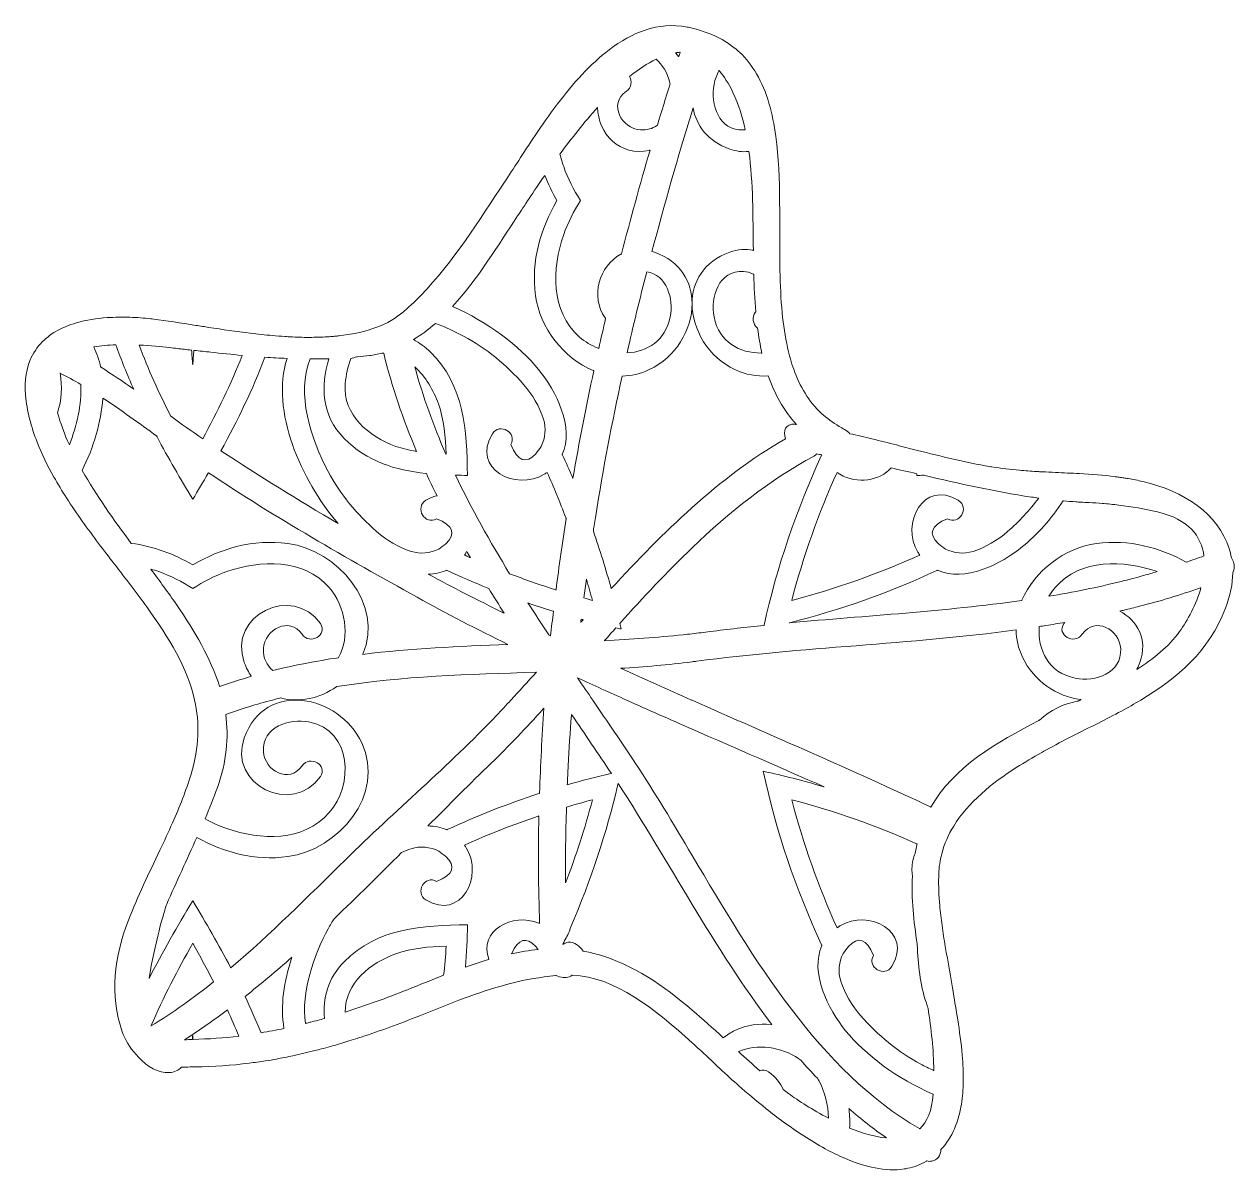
# Model space of a CAD drawing. Header units: inches. Extents: x -812 to 7891, y -3575 to 2748.
# Drawn here: x 2295.6 to 2784, y -998.3 to -535.4 of the extents above; entities that cross this region are included whole.
import ezdxf

# ---------------------------------------------------------------- set-up
doc = ezdxf.new("R2010")
doc.units = ezdxf.units.IN
doc.header["$MEASUREMENT"] = 0
doc.layers.add('Layer 1', color=7, linetype='Continuous')

# ---------------------------------------------------------------- blocks, each defined once
blk = doc.blocks.new('block 40')
at = {"layer": 'Layer 1', "lineweight": 0}
for points, knots in [([(2782.62, -750.64), (2782.39, -749.34), (2782.05, -748.09), (2781.67, -746.86), (2777.31, -732.93), (2763.36, -723.68), (2746.86, -719.84), (2744.92, -719.39), (2742.96, -719), (2741, -718.67), (2740.41, -718.57), (2739.81, -718.47), (2739.22, -718.38), (2738.61, -718.29), (2737.99, -718.19), (2737.37, -718.11), (2736.84, -718.04), (2736.31, -717.97), (2735.78, -717.9), (2730.98, -717.29), (2726.13, -716.94), (2721.26, -716.68), (2718.06, -716.5), (2714.84, -716.35), (2711.63, -716.2), (2709.81, -716.12), (2708, -716.03), (2706.19, -715.93), (2705.54, -715.9), (2704.89, -715.87), (2704.24, -715.82), (2704.14, -715.82), (2704.04, -715.81), (2703.94, -715.8), (2701.67, -715.67), (2699.4, -715.52), (2697.15, -715.32), (2693.41, -714.99), (2689.69, -714.56), (2686.01, -713.95), (2685.73, -713.91), (2685.45, -713.88), (2685.18, -713.83), (2675.3, -712.13), (2665.62, -709.76), (2655.98, -707.29), (2653.15, -706.57), (2650.33, -705.85), (2647.51, -705.12), (2644.21, -704.28), (2640.91, -703.45), (2637.59, -702.64), (2634.62, -701.92), (2631.64, -701.21), (2628.65, -700.56), (2628.11, -699.9), (2627.44, -699.29), (2626.54, -698.85), (2625.78, -698.47), (2625.13, -698.01), (2624.42, -697.6), (2621.78, -696.06), (2619.35, -694.36), (2617.26, -692.39), (2612.11, -687.56), (2608.52, -681.51), (2606.03, -674.6), (2605.03, -671.82), (2604.24, -668.87), (2603.57, -665.83), (2602.57, -661.35), (2601.85, -656.65), (2601.38, -651.76), (2600.86, -646.27), (2600.62, -640.55), (2600.5, -634.75), (2600.14, -616.51), (2601.06, -597.33), (2598.84, -580.72), (2597.58, -571.22), (2595.24, -562.6), (2591.08, -555.46), (2589.18, -552.21), (2586.92, -549.25), (2584.18, -546.69), (2582.84, -545.44), (2581.38, -544.3), (2579.8, -543.25), (2579.78, -543.23), (2579.76, -543.21), (2579.73, -543.2), (2578.89, -542.65), (2578.03, -542.12), (2577.13, -541.61), (2573.65, -539.64), (2569.65, -538.1), (2565.05, -537.03), (2564.36, -536.87), (2563.75, -536.66), (2563.03, -536.52), (2557.16, -535.4), (2551.53, -535.97), (2546.15, -537.75), (2541.08, -539.43), (2536.23, -542.17), (2531.63, -545.67), (2523.97, -551.5), (2516.99, -559.35), (2510.73, -567.57), (2507.52, -571.79), (2504.51, -576.09), (2501.7, -580.28), (2497.01, -587.26), (2492.88, -593.89), (2489.38, -599.1), (2479.13, -614.34), (2468.74, -631.41), (2455.55, -644.82), (2453.07, -647.35), (2450.52, -649.79), (2447.82, -652.02), (2447.72, -652.1), (2447.59, -652.16), (2447.49, -652.24), (2441.06, -657.39), (2432.37, -660.02), (2422.62, -661.08), (2422.02, -661.15), (2421.42, -661.21), (2420.82, -661.26), (2420.28, -661.31), (2419.74, -661.36), (2419.2, -661.39), (2418.46, -661.45), (2417.71, -661.49), (2416.96, -661.53), (2415.93, -661.59), (2414.89, -661.63), (2413.84, -661.66), (2413.69, -661.66), (2413.55, -661.66), (2413.4, -661.67), (2410.86, -661.73), (2408.29, -661.73), (2405.68, -661.63), (2404.48, -661.59), (2403.28, -661.53), (2402.08, -661.45), (2401.64, -661.42), (2401.2, -661.4), (2400.76, -661.37), (2399.11, -661.26), (2397.46, -661.13), (2395.8, -660.98), (2392.8, -660.72), (2389.8, -660.4), (2386.82, -660.04), (2381.11, -659.34), (2375.5, -658.52), (2370.14, -657.69), (2369.25, -657.56), (2368.36, -657.42), (2367.49, -657.27), (2366.62, -657.13), (2365.75, -657), (2364.89, -656.86), (2358.65, -655.87), (2352.88, -654.94), (2347.91, -654.34), (2347.49, -654.29), (2347.07, -654.25), (2346.66, -654.2), (2343.91, -653.89), (2341.09, -653.69), (2338.25, -653.6), (2335.19, -653.5), (2332.12, -653.54), (2329.1, -653.76), (2324.8, -654.06), (2320.64, -654.73), (2316.76, -655.85), (2313.64, -656.74), (2310.71, -657.9), (2308.1, -659.43), (2306.48, -660.39), (2305.02, -661.54), (2303.67, -662.79), (2301.52, -664.76), (2299.75, -667.11), (2298.46, -669.88), (2296.55, -673.96), (2295.61, -678.9), (2296.11, -684.99), (2296.37, -688.18), (2296.99, -691.38), (2297.79, -694.57), (2298.59, -697.72), (2299.61, -700.87), (2300.85, -704.01), (2302.7, -708.72), (2304.99, -713.41), (2307.6, -718.04), (2309.19, -720.87), (2310.89, -723.67), (2312.68, -726.45), (2316.72, -732.75), (2321.16, -738.9), (2325.63, -744.83), (2327.73, -747.62), (2329.83, -750.35), (2331.9, -753.03), (2336.63, -759.15), (2341.18, -764.98), (2345.06, -770.4), (2354.08, -783), (2361.44, -794.92), (2364.35, -808.01), (2366.39, -817.17), (2366.28, -826.9), (2362.96, -837.86), (2360.91, -844.6), (2358.28, -851.11), (2355.44, -857.54), (2353.8, -861.24), (2352.11, -864.92), (2350.37, -868.58), (2345.95, -877.92), (2341.39, -887.2), (2337.67, -896.8), (2331.95, -911.57), (2329.89, -926.82), (2335.16, -941.89), (2335.31, -942.3), (2335.48, -942.73), (2335.67, -943.17), (2336.9, -946.03), (2339.05, -949.3), (2341.7, -952.08), (2345.28, -955.83), (2349.76, -958.66), (2354.15, -958.29), (2355.09, -958.21), (2356.02, -957.98), (2356.94, -957.58), (2357.8, -957.22), (2358.48, -956.73), (2359.03, -956.11), (2359.04, -956.1), (2359.05, -956.09), (2359.06, -956.08), (2360.24, -956.1), (2361.38, -956.02), (2362.55, -956.01), (2363.25, -956.01), (2363.93, -955.98), (2364.63, -955.97), (2372, -955.85), (2379.22, -955.37), (2386.3, -954.48), (2388.54, -954.19), (2390.77, -953.9), (2392.99, -953.55), (2394.47, -953.32), (2395.94, -953.07), (2397.4, -952.8), (2399.6, -952.38), (2401.78, -951.93), (2403.96, -951.46), (2406.93, -950.83), (2409.88, -950.14), (2412.82, -949.4), (2413.7, -949.18), (2414.58, -948.96), (2415.46, -948.74), (2416.7, -948.43), (2417.95, -948.11), (2419.19, -947.76), (2421.37, -947.15), (2423.55, -946.48), (2425.73, -945.79), (2426.94, -945.42), (2428.14, -945.04), (2429.34, -944.65), (2430.08, -944.42), (2430.82, -944.18), (2431.56, -943.93), (2439.27, -941.42), (2447.01, -938.59), (2454.85, -935.45), (2456.6, -934.75), (2458.36, -934.04), (2460.12, -933.33), (2463.7, -931.89), (2467.31, -930.48), (2470.95, -929.1), (2482.16, -924.84), (2493.63, -921.18), (2505.43, -919.68), (2506.93, -919.49), (2508.44, -919.28), (2509.95, -919.16), (2509.95, -919.16), (2509.96, -919.16), (2509.96, -919.16), (2510.04, -919.15), (2510.11, -919.15), (2510.19, -919.14), (2510.41, -919.22), (2510.63, -919.28), (2510.82, -919.38), (2511.83, -919.78), (2512.81, -919.98), (2513.77, -919.96), (2513.9, -919.96), (2514.03, -919.95), (2514.16, -919.94), (2514.21, -919.93), (2514.25, -919.93), (2514.3, -919.92), (2515.14, -919.83), (2515.94, -919.52), (2516.69, -918.94), (2516.71, -918.94), (2516.72, -918.92), (2516.74, -918.91), (2533.67, -919.55), (2550.53, -932.94), (2565.05, -946.2), (2566.93, -947.92), (2568.76, -949.62), (2570.55, -951.3), (2572.48, -953.1), (2574.35, -954.86), (2576.17, -956.56), (2578.89, -959.12), (2581.51, -961.53), (2583.96, -963.66), (2586.94, -966.25), (2590.7, -969.46), (2594.98, -972.86), (2597.18, -974.61), (2599.52, -976.41), (2601.97, -978.2), (2607.19, -982.02), (2612.88, -985.8), (2618.75, -989), (2621.36, -990.41), (2623.99, -991.71), (2626.64, -992.84), (2634.83, -996.35), (2643.08, -998.28), (2650.57, -997.15), (2651.08, -997.07), (2651.58, -996.98), (2652.08, -996.87), (2654.7, -996.33), (2657.21, -995.38), (2659.58, -993.98), (2659.61, -993.96), (2659.65, -993.94), (2659.68, -993.92), (2660.43, -994.09), (2661.13, -994.11), (2661.75, -993.99), (2663.99, -993.6), (2665.37, -991.59), (2665.42, -989.31), (2670.09, -984.38), (2672.55, -977.98), (2673.67, -970.97), (2674.14, -968.05), (2674.37, -965.02), (2674.43, -961.94), (2674.49, -958.4), (2674.33, -954.81), (2674.02, -951.24), (2673.6, -946.34), (2672.92, -941.5), (2672.2, -936.95), (2671.6, -933.18), (2670.98, -929.61), (2670.48, -926.38), (2669.49, -920.08), (2668.27, -913.75), (2667.18, -907.39), (2666.7, -904.58), (2666.26, -901.76), (2665.87, -898.94), (2665.49, -896.24), (2665.15, -893.53), (2664.92, -890.82), (2664.58, -886.98), (2664.44, -883.13), (2664.53, -879.28), (2664.54, -878.94), (2664.52, -878.59), (2664.53, -878.25), (2664.63, -875.39), (2665.07, -872.68), (2665.74, -870.07), (2666.77, -866.04), (2668.44, -862.3), (2670.58, -858.82), (2676.5, -849.17), (2686.01, -841.53), (2695.82, -835.26), (2699.21, -833.1), (2702.61, -831.1), (2705.92, -829.24), (2706.6, -828.86), (2707.28, -828.47), (2707.95, -828.1), (2714.76, -824.32), (2721.91, -820.85), (2729, -817.26), (2732.09, -815.7), (2735.17, -814.1), (2738.21, -812.47), (2740.87, -811.03), (2743.49, -809.55), (2746.05, -808.01), (2760.77, -799.19), (2773.6, -788.28), (2780.22, -771), (2782.19, -765.86), (2783.1, -761.09), (2783.17, -756.65), (2783.44, -756.18), (2783.61, -755.66), (2783.7, -755.13), (2783.97, -753.63), (2783.55, -752), (2782.62, -750.64)], [0, 0, 0, 0, 1, 1, 1, 2, 2, 2, 3, 3, 3, 4, 4, 4, 5, 5, 5, 6, 6, 6, 7, 7, 7, 8, 8, 8, 9, 9, 9, 10, 10, 10, 11, 11, 11, 12, 12, 12, 13, 13, 13, 14, 14, 14, 15, 15, 15, 16, 16, 16, 17, 17, 17, 18, 18, 18, 19, 19, 19, 20, 20, 20, 21, 21, 21, 22, 22, 22, 23, 23, 23, 24, 24, 24, 25, 25, 25, 26, 26, 26, 27, 27, 27, 28, 28, 28, 29, 29, 29, 30, 30, 30, 31, 31, 31, 32, 32, 32, 33, 33, 33, 34, 34, 34, 35, 35, 35, 36, 36, 36, 37, 37, 37, 38, 38, 38, 39, 39, 39, 40, 40, 40, 41, 41, 41, 42, 42, 42, 43, 43, 43, 44, 44, 44, 45, 45, 45, 46, 46, 46, 47, 47, 47, 48, 48, 48, 49, 49, 49, 50, 50, 50, 51, 51, 51, 52, 52, 52, 53, 53, 53, 54, 54, 54, 55, 55, 55, 56, 56, 56, 57, 57, 57, 58, 58, 58, 59, 59, 59, 60, 60, 60, 61, 61, 61, 62, 62, 62, 63, 63, 63, 64, 64, 64, 65, 65, 65, 66, 66, 66, 67, 67, 67, 68, 68, 68, 69, 69, 69, 70, 70, 70, 71, 71, 71, 72, 72, 72, 73, 73, 73, 74, 74, 74, 75, 75, 75, 76, 76, 76, 77, 77, 77, 78, 78, 78, 79, 79, 79, 80, 80, 80, 81, 81, 81, 82, 82, 82, 83, 83, 83, 84, 84, 84, 85, 85, 85, 86, 86, 86, 87, 87, 87, 88, 88, 88, 89, 89, 89, 90, 90, 90, 91, 91, 91, 92, 92, 92, 93, 93, 93, 94, 94, 94, 95, 95, 95, 96, 96, 96, 97, 97, 97, 98, 98, 98, 99, 99, 99, 100, 100, 100, 101, 101, 101, 102, 102, 102, 103, 103, 103, 104, 104, 104, 105, 105, 105, 106, 106, 106, 107, 107, 107, 108, 108, 108, 109, 109, 109, 110, 110, 110, 111, 111, 111, 112, 112, 112, 113, 113, 113, 114, 114, 114, 115, 115, 115, 116, 116, 116, 117, 117, 117, 118, 118, 118, 119, 119, 119, 120, 120, 120, 121, 121, 121, 122, 122, 122, 123, 123, 123, 124, 124, 124, 125, 125, 125, 126, 126, 126, 127, 127, 127, 128, 128, 128, 129, 129, 129, 130, 130, 130, 131, 131, 131, 132, 132, 132, 133, 133, 133, 134, 134, 134, 135, 135, 135, 136, 136, 136, 137, 137, 137, 138, 138, 138, 139, 139, 139, 140, 140, 140, 141, 141, 141, 142, 142, 142, 143, 143, 143, 144, 144, 144, 144]), ([(2559.64, -548.48), (2559.58, -548.4), (2559.52, -548.31), (2559.46, -548.23), (2559.12, -547.78), (2558.76, -547.36), (2558.41, -546.93), (2558.92, -546.84), (2559.43, -546.77), (2559.94, -546.73), (2560.03, -546.71), (2560.11, -546.71), (2560.2, -546.7), (2560.01, -547.29), (2559.83, -547.89), (2559.64, -548.48)], [0, 0, 0, 0, 1, 1, 1, 2, 2, 2, 3, 3, 3, 4, 4, 4, 5, 5, 5, 5]), ([(2538.53, -562.46), (2540.73, -560.93), (2540.82, -558.37), (2539.82, -556.53), (2543.39, -553.63), (2546.97, -551.21), (2550.51, -549.5), (2553.11, -551.75), (2555.08, -554.88), (2556.05, -559), (2556.09, -559.16), (2556.13, -559.31), (2556.16, -559.47), (2554.43, -565.02), (2552.72, -570.57), (2551.05, -576.15), (2550.94, -576.22), (2550.84, -576.3), (2550.73, -576.36), (2549, -577.5), (2546.87, -578.13), (2544.29, -577.99), (2536.59, -577.56), (2531.09, -567.64), (2538.53, -562.46)], [0, 0, 0, 0, 1, 1, 1, 2, 2, 2, 3, 3, 3, 4, 4, 4, 5, 5, 5, 6, 6, 6, 7, 7, 7, 8, 8, 8, 8]), ([(2575.93, -554.06), (2577.92, -556.42), (2579.81, -559.32), (2581.54, -562.99), (2583.72, -567.61), (2585.29, -572.62), (2586.45, -577.91), (2586.38, -577.92), (2586.31, -577.93), (2586.24, -577.94), (2586.1, -577.96), (2585.96, -577.98), (2585.81, -577.99), (2575.81, -578.55), (2572.28, -567.58), (2573.89, -559.67), (2574.31, -557.58), (2575.01, -555.75), (2575.89, -554.14), (2575.9, -554.11), (2575.92, -554.09), (2575.93, -554.06)], [0, 0, 0, 0, 1, 1, 1, 2, 2, 2, 3, 3, 3, 4, 4, 4, 5, 5, 5, 6, 6, 6, 7, 7, 7, 7]), ([(2547.81, -586.27), (2547.9, -586.26), (2547.99, -586.23), (2548.08, -586.21), (2544.04, -600.07), (2540.2, -614.01), (2536.59, -628.01), (2536.49, -628.06), (2536.38, -628.12), (2536.28, -628.18), (2527.65, -632.86), (2523.83, -645.19), (2529.97, -653.81), (2530.03, -653.9), (2530.1, -654), (2530.17, -654.09), (2529.22, -658.11), (2528.29, -662.14), (2527.39, -666.17), (2527.31, -666.14), (2527.23, -666.11), (2527.15, -666.07), (2524.39, -664.98), (2521.83, -663.48), (2519.66, -661.59), (2507.74, -651.12), (2508.57, -633.96), (2513.24, -620.26), (2514.89, -615.41), (2517.27, -610.87), (2520.09, -606.55), (2517.27, -602.23), (2514.89, -597.69), (2513.24, -592.84), (2512.68, -591.2), (2512.18, -589.5), (2511.74, -587.78), (2516.37, -581.48), (2521.52, -574.93), (2526.93, -568.95), (2527.02, -579.17), (2535.92, -589.15), (2547.81, -586.27)], [0, 0, 0, 0, 1, 1, 1, 2, 2, 2, 3, 3, 3, 4, 4, 4, 5, 5, 5, 6, 6, 6, 7, 7, 7, 8, 8, 8, 9, 9, 9, 10, 10, 10, 11, 11, 11, 12, 12, 12, 13, 13, 13, 14, 14, 14, 14]), ([(2525.21, -739.91), (2525.53, -737.82), (2525.82, -735.72), (2526.15, -733.63), (2529.14, -714.76), (2532.76, -695.99), (2536.81, -677.31), (2540.43, -677.22), (2544.13, -676.44), (2547.77, -674.73), (2558.43, -669.72), (2565.05, -658.56), (2565.05, -648.09), (2565.05, -639.4), (2560.48, -631.19), (2549.88, -627.36), (2549.53, -627.23), (2549.2, -627.2), (2548.86, -627.09), (2553.86, -608.09), (2559.26, -589.18), (2565.05, -570.41), (2565.18, -570), (2565.31, -569.59), (2565.44, -569.18), (2566.72, -576.25), (2571.34, -582.54), (2580.22, -585.74), (2582.89, -586.7), (2585.4, -586.95), (2587.76, -586.74), (2587.83, -586.73), (2587.91, -586.73), (2587.98, -586.72), (2589.65, -599.27), (2589.6, -612.97), (2589.76, -626.63), (2589.68, -626.61), (2589.61, -626.6), (2589.53, -626.59), (2586.7, -626), (2583.57, -626.15), (2580.22, -627.36), (2569.62, -631.19), (2565.05, -639.4), (2565.05, -648.09), (2565.05, -658.56), (2571.67, -669.72), (2582.33, -674.73), (2586.74, -676.8), (2591.21, -677.52), (2595.56, -677.24), (2595.64, -677.24), (2595.71, -677.24), (2595.79, -677.23), (2598.32, -684.49), (2601.92, -691.13), (2607.11, -696.82), (2607.04, -696.81), (2606.97, -696.8), (2606.89, -696.79), (2606.84, -696.79), (2606.78, -696.78), (2606.72, -696.77), (2602.57, -696.34), (2601.64, -699.54), (2602.73, -702.6), (2589.26, -710.36), (2576.82, -719.87), (2565.05, -730.37), (2553.64, -740.55), (2542.86, -751.66), (2532.39, -763.06), (2532.37, -762.99), (2532.35, -762.92), (2532.33, -762.85), (2530.25, -755.12), (2527.86, -747.47), (2525.21, -739.91)], [0, 0, 0, 0, 1, 1, 1, 2, 2, 2, 3, 3, 3, 4, 4, 4, 5, 5, 5, 6, 6, 6, 7, 7, 7, 8, 8, 8, 9, 9, 9, 10, 10, 10, 11, 11, 11, 12, 12, 12, 13, 13, 13, 14, 14, 14, 15, 15, 15, 16, 16, 16, 17, 17, 17, 18, 18, 18, 19, 19, 19, 20, 20, 20, 21, 21, 21, 22, 22, 22, 23, 23, 23, 24, 24, 24, 25, 25, 25, 26, 26, 26, 26]), ([(2516.95, -718.56), (2516.89, -718.42), (2516.83, -718.27), (2516.76, -718.13), (2515.49, -715.16), (2514.18, -712.2), (2512.82, -709.25), (2512.78, -709.16), (2512.72, -709.1), (2512.68, -709.01), (2517.64, -698.15), (2510.2, -683.35), (2503.13, -674.66), (2495.3, -665.03), (2482.46, -655.41), (2468.4, -649.29), (2478.72, -638.03), (2487.07, -624.04), (2494.66, -612.72), (2497.18, -608.94), (2500.97, -603.07), (2505.62, -596.36), (2507, -599.85), (2508.64, -603.25), (2510.54, -606.55), (2503.91, -618.06), (2500, -630.7), (2501.9, -644.89), (2503.63, -657.77), (2513.15, -670.14), (2525.17, -675.08), (2525.25, -675.12), (2525.33, -675.15), (2525.41, -675.18), (2522.3, -689.59), (2519.47, -704.05), (2516.95, -718.56)], [0, 0, 0, 0, 1, 1, 1, 2, 2, 2, 3, 3, 3, 4, 4, 4, 5, 5, 5, 6, 6, 6, 7, 7, 7, 8, 8, 8, 9, 9, 9, 10, 10, 10, 11, 11, 11, 12, 12, 12, 12]), ([(2592.97, -668.03), (2584.24, -668.09), (2575.99, -663.75), (2573.89, -653.43), (2572.28, -645.52), (2575.81, -634.55), (2585.81, -635.11), (2587.2, -635.19), (2588.52, -635.58), (2589.71, -636.19), (2589.79, -636.23), (2589.87, -636.27), (2589.94, -636.31), (2590.07, -641.41), (2590.32, -646.45), (2590.75, -651.39), (2590.67, -651.48), (2590.6, -651.56), (2590.54, -651.65), (2589.05, -653.6), (2589.64, -656.29), (2591.19, -657.76), (2591.28, -657.85), (2591.37, -657.92), (2591.46, -658), (2591.9, -661.42), (2592.47, -664.77), (2593.19, -668.03), (2593.19, -668.03), (2592.97, -668.03), (2592.97, -668.03)], [0, 0, 0, 0, 1, 1, 1, 2, 2, 2, 3, 3, 3, 4, 4, 4, 5, 5, 5, 6, 6, 6, 7, 7, 7, 8, 8, 8, 9, 9, 9, 10, 10, 10, 10]), ([(2546.73, -635.24), (2554.85, -636.46), (2557.69, -646.2), (2556.21, -653.43), (2554.25, -663.08), (2546.91, -667.49), (2538.84, -667.99), (2541.31, -657.04), (2543.95, -646.12), (2546.73, -635.24)], [0, 0, 0, 0, 1, 1, 1, 2, 2, 2, 3, 3, 3, 3]), ([(2510.16, -763.56), (2510.08, -763.53), (2509.99, -763.51), (2509.91, -763.48), (2503.7, -761.54), (2497.55, -759.37), (2491.45, -757.05), (2483.51, -744.08), (2476.06, -730.85), (2469.61, -717.29), (2471.21, -717.33), (2472.82, -717.36), (2474.42, -717.38), (2474.19, -699.32), (2473.16, -681.04), (2459.51, -667.66), (2457.32, -665.51), (2455.01, -663.86), (2452.62, -662.61), (2455.74, -660.72), (2458.7, -658.52), (2461.51, -656.06), (2465.54, -657.58), (2469.38, -659.34), (2472.83, -661.19), (2482.09, -666.15), (2490.17, -672.84), (2497.06, -680.73), (2500.65, -684.83), (2503.4, -689.51), (2505.07, -694.69), (2506.29, -698.47), (2505.84, -702.25), (2504.16, -705.77), (2503.44, -706.74), (2502.71, -707.7), (2501.99, -708.67), (2498.01, -712.92), (2494.64, -711.68), (2491.88, -704.96), (2494.77, -700.22), (2487.35, -695.92), (2484.47, -700.63), (2475.85, -714.73), (2494.02, -723.96), (2505.43, -716.92), (2505.83, -716.67), (2506.2, -716.41), (2506.57, -716.15), (2509.28, -722.14), (2511.73, -728.23), (2514.07, -734.35), (2514.13, -734.51), (2514.19, -734.67), (2514.25, -734.83), (2512.74, -744.39), (2511.38, -753.97), (2510.16, -763.56)], [0, 0, 0, 0, 1, 1, 1, 2, 2, 2, 3, 3, 3, 4, 4, 4, 5, 5, 5, 6, 6, 6, 7, 7, 7, 8, 8, 8, 9, 9, 9, 10, 10, 10, 11, 11, 11, 12, 12, 12, 13, 13, 13, 14, 14, 14, 15, 15, 15, 16, 16, 16, 17, 17, 17, 18, 18, 18, 19, 19, 19, 19]), ([(2332.58, -664.69), (2334.71, -670.75), (2337.15, -676.71), (2339.78, -682.6), (2335.4, -679.49), (2330.96, -676.49), (2326.43, -673.66), (2325.83, -670.86), (2324.91, -668.15), (2323.69, -665.57), (2326.52, -665.07), (2329.53, -664.8), (2332.58, -664.69)], [0, 0, 0, 0, 1, 1, 1, 2, 2, 2, 3, 3, 3, 4, 4, 4, 4]), ([(2357.32, -666.19), (2359.25, -666.41), (2361.18, -666.62), (2363.11, -666.84), (2363.28, -668.8), (2363.41, -670.76), (2363.59, -672.72), (2363.76, -670.8), (2363.89, -668.87), (2364.06, -666.95), (2364.06, -666.95), (2364.11, -666.95), (2364.11, -666.95), (2366.37, -667.21), (2368.63, -667.46), (2370.89, -667.7), (2375.11, -668.16), (2379.33, -668.59), (2383.54, -668.98), (2379.02, -680.49), (2373.61, -691.67), (2367.64, -702.61), (2363.3, -699.67), (2358.99, -696.56), (2354.68, -693.41), (2349.92, -684.08), (2345.61, -674.56), (2342, -664.8), (2346.53, -665.03), (2350.78, -665.46), (2354.2, -665.83), (2355.34, -665.96), (2356.39, -666.09), (2357.32, -666.19)], [0, 0, 0, 0, 1, 1, 1, 2, 2, 2, 3, 3, 3, 4, 4, 4, 5, 5, 5, 6, 6, 6, 7, 7, 7, 8, 8, 8, 9, 9, 9, 10, 10, 10, 11, 11, 11, 11]), ([(2430.07, -669.55), (2431.67, -669.4), (2433.25, -669.29), (2434.85, -669.08), (2436.59, -668.85), (2438.25, -668.47), (2439.89, -668.04), (2440.05, -668.05), (2440.22, -668.06), (2440.38, -668.08), (2440.47, -668.09), (2440.55, -668.09), (2440.64, -668.1), (2443.9, -681.62), (2448.45, -694.81), (2453.93, -707.72), (2453.84, -707.7), (2453.74, -707.69), (2453.65, -707.67), (2450.9, -707.21), (2448.19, -706.6), (2445.58, -705.67), (2434.69, -701.79), (2424.08, -693.18), (2425.13, -680.34), (2425.41, -676.85), (2426.2, -673.51), (2427.32, -670.28), (2428.13, -670), (2428.96, -669.81), (2429.78, -669.58), (2429.88, -669.58), (2429.97, -669.57), (2430.07, -669.55)], [0, 0, 0, 0, 1, 1, 1, 2, 2, 2, 3, 3, 3, 4, 4, 4, 5, 5, 5, 6, 6, 6, 7, 7, 7, 8, 8, 8, 9, 9, 9, 10, 10, 10, 11, 11, 11, 11]), ([(2401.65, -670.21), (2401.65, -670.21), (2401.65, -670.22), (2401.65, -670.22), (2395, -691.41), (2407.09, -719.19), (2422.3, -736.83), (2406.25, -727.44), (2390.44, -717.64), (2374.99, -707.42), (2381.74, -695.2), (2387.81, -682.65), (2392.72, -669.72), (2395.69, -669.92), (2398.67, -670.08), (2401.65, -670.21)], [0, 0, 0, 0, 1, 1, 1, 2, 2, 2, 3, 3, 3, 4, 4, 4, 5, 5, 5, 5]), ([(2410.94, -670.41), (2412.36, -670.42), (2413.78, -670.41), (2415.2, -670.39), (2416.2, -670.37), (2417.21, -670.35), (2418.21, -670.32), (2418.31, -670.32), (2418.42, -670.32), (2418.53, -670.31), (2415.14, -681.5), (2415.47, -693.06), (2424.7, -702.47), (2433.89, -711.85), (2445.41, -715.27), (2457.58, -716.56), (2457.67, -716.57), (2457.76, -716.58), (2457.85, -716.59), (2459.23, -719.6), (2460.67, -722.58), (2462.14, -725.56), (2462.06, -725.58), (2461.98, -725.6), (2461.9, -725.62), (2460.55, -725.97), (2459.14, -726.53), (2457.67, -727.43), (2452.95, -730.31), (2457.26, -737.73), (2462, -734.84), (2468.72, -737.6), (2469.96, -740.97), (2465.71, -744.95), (2464.74, -745.67), (2463.78, -746.4), (2462.81, -747.12), (2459.29, -748.8), (2455.51, -749.25), (2451.73, -748.03), (2446.55, -746.36), (2441.87, -743.61), (2437.77, -740.02), (2429.88, -733.13), (2423.19, -725.05), (2418.23, -715.79), (2411.24, -702.73), (2405.25, -684.37), (2410.93, -670.42), (2410.93, -670.42), (2410.94, -670.41), (2410.94, -670.41)], [0, 0, 0, 0, 1, 1, 1, 2, 2, 2, 3, 3, 3, 4, 4, 4, 5, 5, 5, 6, 6, 6, 7, 7, 7, 8, 8, 8, 9, 9, 9, 10, 10, 10, 11, 11, 11, 12, 12, 12, 13, 13, 13, 14, 14, 14, 15, 15, 15, 16, 16, 16, 17, 17, 17, 17]), ([(2453.2, -673.66), (2457.54, -677.56), (2460.74, -683.01), (2462.71, -688.54), (2464.99, -694.94), (2465.64, -701.84), (2465.8, -708.76), (2465.8, -708.76), (2465.73, -708.76), (2465.73, -708.76), (2460.7, -697.31), (2456.44, -685.62), (2453.2, -673.66)], [0, 0, 0, 0, 1, 1, 1, 2, 2, 2, 3, 3, 3, 4, 4, 4, 4]), ([(2318.45, -680.7), (2318.45, -680.7), (2318.45, -680.79), (2318.45, -680.79), (2318.87, -688.77), (2316.85, -697.31), (2313.84, -705.11), (2311.93, -700.85), (2310.3, -696.52), (2309.03, -692.1), (2310.82, -687), (2310.99, -681.61), (2310.06, -676.2), (2310.06, -676.18), (2310.05, -676.16), (2310.05, -676.14), (2312.89, -677.56), (2315.69, -679.08), (2318.45, -680.7)], [0, 0, 0, 0, 1, 1, 1, 2, 2, 2, 3, 3, 3, 4, 4, 4, 5, 5, 5, 6, 6, 6, 6]), ([(2327.29, -686.3), (2327.3, -686.26), (2327.3, -686.23), (2327.3, -686.19), (2334.7, -691.04), (2341.9, -696.3), (2349.05, -701.56), (2349.1, -701.66), (2349.15, -701.75), (2349.21, -701.85), (2353.74, -710.37), (2358.58, -718.76), (2363.59, -727.01), (2365.71, -723.52), (2367.8, -720.01), (2369.85, -716.47), (2369.88, -716.42), (2369.91, -716.37), (2369.94, -716.32), (2397.06, -734.44), (2425.67, -750.77), (2454.15, -766.55), (2466.18, -773.23), (2478.42, -779.49), (2490.74, -785.59), (2471.13, -786.3), (2451.57, -787.2), (2432.21, -789.57), (2432.22, -789.55), (2432.22, -789.54), (2432.23, -789.52), (2440.75, -769.05), (2421.96, -747.55), (2401.93, -744.86), (2387.74, -742.96), (2375.09, -746.87), (2363.59, -753.5), (2355.89, -749.06), (2347.66, -745.9), (2338.82, -744.82), (2331.72, -735.34), (2324.73, -725.55), (2319.01, -715.35), (2323.59, -706.01), (2326.72, -695.93), (2327.29, -686.3)], [0, 0, 0, 0, 1, 1, 1, 2, 2, 2, 3, 3, 3, 4, 4, 4, 5, 5, 5, 6, 6, 6, 7, 7, 7, 8, 8, 8, 9, 9, 9, 10, 10, 10, 11, 11, 11, 12, 12, 12, 13, 13, 13, 14, 14, 14, 15, 15, 15, 15]), ([(2529.7, -784.04), (2531.23, -782.31), (2532.78, -780.58), (2534.32, -778.86), (2535, -779.01), (2535.68, -779.18), (2536.37, -779.33), (2536.21, -778.6), (2536.03, -777.87), (2535.86, -777.14), (2545.31, -766.62), (2554.94, -756.28), (2565.05, -746.6), (2580.05, -732.24), (2596.12, -719.35), (2614.27, -709.57), (2614.72, -709.33), (2614.96, -709), (2615.24, -708.74), (2615.62, -708.79), (2616, -708.85), (2616.37, -708.91), (2616.72, -708.96), (2617.06, -709.02), (2617.4, -709.07), (2617.36, -709.13), (2617.32, -709.18), (2617.29, -709.25), (2607.09, -731.29), (2599.31, -754.21), (2594.08, -777.82), (2594.08, -777.84), (2594.07, -777.85), (2594.07, -777.87), (2586.79, -778.61), (2579.52, -779.43), (2572.29, -780.4), (2569.88, -780.72), (2567.47, -780.98), (2565.05, -781.26), (2563.85, -781.4), (2562.65, -781.53), (2561.45, -781.65), (2550.9, -782.76), (2540.31, -783.5), (2529.68, -784.06), (2529.69, -784.05), (2529.69, -784.05), (2529.7, -784.04)], [0, 0, 0, 0, 1, 1, 1, 2, 2, 2, 3, 3, 3, 4, 4, 4, 5, 5, 5, 6, 6, 6, 7, 7, 7, 8, 8, 8, 9, 9, 9, 10, 10, 10, 11, 11, 11, 12, 12, 12, 13, 13, 13, 14, 14, 14, 15, 15, 15, 16, 16, 16, 16]), ([(2701.93, -726.12), (2702.91, -726.26), (2703.89, -726.4), (2704.87, -726.53), (2704.87, -726.53), (2704.87, -726.54), (2704.87, -726.54), (2701.15, -731.43), (2696.99, -735.96), (2692.34, -740.02), (2688.23, -743.61), (2683.55, -746.36), (2678.37, -748.03), (2674.59, -749.25), (2670.82, -748.8), (2667.29, -747.12), (2666.33, -746.4), (2665.36, -745.67), (2664.4, -744.95), (2660.14, -740.97), (2661.38, -737.6), (2668.11, -734.84), (2672.84, -737.73), (2677.15, -730.31), (2672.44, -727.43), (2658.34, -718.81), (2649.1, -736.98), (2656.15, -748.39), (2656.39, -748.79), (2656.65, -749.16), (2656.91, -749.53), (2640.2, -757.09), (2622.94, -763.18), (2605.27, -767.79), (2609.89, -750.12), (2615.98, -732.86), (2623.53, -716.15), (2623.9, -716.41), (2624.28, -716.67), (2624.68, -716.92), (2631.56, -721.17), (2640.87, -719.47), (2645.3, -714.38), (2645.3, -714.38), (2645.31, -714.37), (2645.31, -714.37), (2648.78, -715.13), (2652.24, -715.91), (2655.7, -716.7), (2655.7, -716.71), (2655.7, -716.71), (2655.7, -716.72), (2655.69, -716.94), (2655.69, -717.16), (2655.69, -717.38), (2656.57, -717.37), (2657.47, -717.35), (2658.35, -717.33), (2658.35, -717.33), (2658.46, -717.33), (2658.46, -717.33), (2672.86, -720.64), (2687.23, -723.96), (2701.93, -726.12)], [0, 0, 0, 0, 1, 1, 1, 2, 2, 2, 3, 3, 3, 4, 4, 4, 5, 5, 5, 6, 6, 6, 7, 7, 7, 8, 8, 8, 9, 9, 9, 10, 10, 10, 11, 11, 11, 12, 12, 12, 13, 13, 13, 14, 14, 14, 15, 15, 15, 16, 16, 16, 17, 17, 17, 18, 18, 18, 19, 19, 19, 20, 20, 20, 21, 21, 21, 21]), ([(2714.81, -727.65), (2716.51, -727.81), (2718.21, -727.95), (2719.91, -728.07), (2720.53, -728.12), (2721.16, -728.16), (2721.78, -728.19), (2722.94, -728.27), (2724.12, -728.33), (2725.29, -728.38), (2727.03, -728.45), (2728.77, -728.55), (2730.5, -728.68), (2732.74, -728.85), (2734.97, -729.08), (2737.19, -729.35), (2742.4, -729.98), (2747.57, -730.89), (2752.74, -732.09), (2765.38, -735.05), (2770.49, -741.95), (2771.54, -749.87), (2769.18, -750.76), (2766.8, -751.55), (2764.43, -752.38), (2764.43, -752.38), (2764.42, -752.38), (2764.42, -752.37), (2753.47, -746.46), (2741.52, -743.08), (2728.18, -744.86), (2715.42, -746.58), (2703.13, -755.92), (2698.1, -767.77), (2698.09, -767.79), (2698.09, -767.8), (2698.08, -767.82), (2667.04, -772.24), (2635.45, -773.98), (2604.15, -776.88), (2604.24, -776.86), (2604.33, -776.83), (2604.42, -776.81), (2624.8, -771.69), (2644.63, -764.66), (2663.81, -755.78), (2663.9, -755.74), (2663.97, -755.68), (2664.05, -755.64), (2674.92, -760.6), (2689.71, -753.16), (2698.4, -746.09), (2704.11, -741.45), (2709.82, -735.04), (2714.8, -727.67), (2714.8, -727.66), (2714.81, -727.66), (2714.81, -727.65)], [0, 0, 0, 0, 1, 1, 1, 2, 2, 2, 3, 3, 3, 4, 4, 4, 5, 5, 5, 6, 6, 6, 7, 7, 7, 8, 8, 8, 9, 9, 9, 10, 10, 10, 11, 11, 11, 12, 12, 12, 13, 13, 13, 14, 14, 14, 15, 15, 15, 16, 16, 16, 17, 17, 17, 18, 18, 18, 19, 19, 19, 19]), ([(2349.88, -756.2), (2354.73, -757.85), (2359.27, -760.23), (2363.59, -763.05), (2367.91, -760.23), (2372.45, -757.85), (2377.3, -756.2), (2391, -751.53), (2408.16, -750.7), (2418.63, -762.63), (2425.21, -770.12), (2427.26, -782.48), (2422.45, -790.85), (2422.44, -790.87), (2422.42, -790.9), (2422.41, -790.92), (2413.53, -792.25), (2404.7, -793.93), (2395.93, -796.09), (2395.91, -796.07), (2395.89, -796.06), (2395.87, -796.04), (2393.46, -794.03), (2391.93, -791.14), (2392.15, -787.25), (2392.58, -779.55), (2402.5, -774.05), (2407.68, -781.49), (2410.81, -785.99), (2418.26, -781.71), (2415.09, -777.15), (2403.94, -761.15), (2377.52, -773.79), (2384.4, -792.84), (2385.16, -794.94), (2386.13, -796.71), (2387.2, -798.35), (2387.22, -798.38), (2387.23, -798.4), (2387.25, -798.43), (2382.94, -799.66), (2378.65, -801), (2374.38, -802.51), (2374.37, -802.48), (2374.36, -802.44), (2374.35, -802.41), (2370.81, -791.13), (2364.56, -780.33), (2357.06, -769.5), (2353.79, -764.78), (2350.26, -760.02), (2346.63, -755.19), (2347.73, -755.51), (2348.82, -755.83), (2349.88, -756.2)], [0, 0, 0, 0, 1, 1, 1, 2, 2, 2, 3, 3, 3, 4, 4, 4, 5, 5, 5, 6, 6, 6, 7, 7, 7, 8, 8, 8, 9, 9, 9, 10, 10, 10, 11, 11, 11, 12, 12, 12, 13, 13, 13, 14, 14, 14, 15, 15, 15, 16, 16, 16, 17, 17, 17, 18, 18, 18, 18]), ([(2473.96, -748.39), (2473.98, -748.35), (2474, -748.31), (2474.02, -748.27), (2474.06, -748.2), (2474.09, -748.11), (2474.14, -748.04), (2474.62, -748.88), (2475.11, -749.72), (2475.6, -750.56), (2475.48, -750.51), (2475.37, -750.46), (2475.25, -750.41), (2474.56, -750.11), (2473.87, -749.84), (2473.19, -749.53), (2473.45, -749.16), (2473.71, -748.79), (2473.96, -748.39)], [0, 0, 0, 0, 1, 1, 1, 2, 2, 2, 3, 3, 3, 4, 4, 4, 5, 5, 5, 6, 6, 6, 6]), ([(2747.33, -757.74), (2746.3, -758.02), (2745.27, -758.3), (2744.24, -758.58), (2742.21, -759.13), (2740.18, -759.66), (2738.14, -760.15), (2728.5, -762.55), (2718.77, -764.51), (2708.98, -766.13), (2708.99, -766.12), (2709, -766.1), (2709, -766.09), (2709.74, -764.86), (2710.55, -763.68), (2711.48, -762.63), (2721.93, -750.72), (2739.03, -751.53), (2752.72, -756.17), (2750.93, -756.71), (2749.13, -757.23), (2747.33, -757.74)], [0, 0, 0, 0, 1, 1, 1, 2, 2, 2, 3, 3, 3, 4, 4, 4, 5, 5, 5, 6, 6, 6, 7, 7, 7, 7]), ([(2482.66, -762.84), (2482.77, -762.89), (2482.89, -762.93), (2483, -762.98), (2485.05, -766.33), (2487.13, -769.66), (2489.24, -772.98), (2489.12, -772.92), (2488.99, -772.86), (2488.87, -772.8), (2478.69, -767.74), (2468.56, -762.59), (2458.52, -757.22), (2461.15, -757.18), (2463.69, -756.71), (2466.05, -755.64), (2466.14, -755.68), (2466.2, -755.74), (2466.29, -755.78), (2471.7, -758.28), (2477.16, -760.63), (2482.66, -762.84)], [0, 0, 0, 0, 1, 1, 1, 2, 2, 2, 3, 3, 3, 4, 4, 4, 5, 5, 5, 6, 6, 6, 7, 7, 7, 7]), ([(2524.83, -767.79), (2523.68, -767.49), (2522.55, -767.13), (2521.41, -766.82), (2521.74, -764.29), (2522.06, -761.76), (2522.4, -759.23), (2523.23, -762.08), (2524.08, -764.92), (2524.83, -767.79)], [0, 0, 0, 0, 1, 1, 1, 2, 2, 2, 3, 3, 3, 3]), ([(2744.42, -795.71), (2744.44, -795.67), (2744.46, -795.63), (2744.48, -795.59), (2744.91, -794.7), (2745.35, -793.83), (2745.71, -792.84), (2749.06, -783.54), (2744.47, -775.8), (2737.61, -772.14), (2738.18, -772.01), (2738.74, -771.87), (2739.31, -771.73), (2741.39, -771.23), (2743.47, -770.71), (2745.54, -770.18), (2753.82, -768.05), (2762.01, -765.61), (2770.11, -762.74), (2770.19, -762.71), (2770.26, -762.69), (2770.34, -762.66), (2768.39, -769.47), (2764.92, -775.91), (2761.68, -780.41), (2757.28, -786.52), (2751.13, -791.44), (2744.42, -795.71)], [0, 0, 0, 0, 1, 1, 1, 2, 2, 2, 3, 3, 3, 4, 4, 4, 5, 5, 5, 6, 6, 6, 7, 7, 7, 8, 8, 8, 9, 9, 9, 9]), ([(2509.11, -772.2), (2508.72, -775.5), (2508.32, -778.8), (2507.96, -782.1), (2507.88, -782.07), (2507.8, -782.03), (2507.73, -781.99), (2507.56, -781.91), (2507.39, -781.82), (2507.23, -781.73), (2504.4, -777.46), (2501.6, -773.16), (2498.83, -768.84), (2502.15, -769.98), (2505.49, -771.08), (2508.85, -772.12), (2508.94, -772.15), (2509.02, -772.17), (2509.11, -772.2)], [0, 0, 0, 0, 1, 1, 1, 2, 2, 2, 3, 3, 3, 4, 4, 4, 5, 5, 5, 6, 6, 6, 6]), ([(2521.06, -775.6), (2520.74, -775.96), (2520.43, -776.31), (2520.11, -776.66), (2520.12, -776.54), (2520.14, -776.43), (2520.16, -776.31), (2520.2, -776.01), (2520.24, -775.7), (2520.28, -775.4), (2520.47, -775.45), (2520.66, -775.5), (2520.85, -775.55), (2520.92, -775.56), (2520.99, -775.58), (2521.06, -775.6)], [0, 0, 0, 0, 1, 1, 1, 2, 2, 2, 3, 3, 3, 4, 4, 4, 5, 5, 5, 5]), ([(2715.43, -776.66), (2715.3, -776.84), (2715.15, -776.97), (2715.02, -777.15), (2711.85, -781.71), (2719.29, -785.99), (2722.43, -781.49), (2727.61, -774.05), (2737.53, -779.55), (2737.96, -787.25), (2738.51, -797.26), (2727.55, -800.78), (2719.63, -799.18), (2708.63, -796.94), (2704.4, -787.71), (2705.08, -778.37), (2705.99, -778.23), (2706.9, -778.09), (2707.8, -777.93), (2710.35, -777.53), (2712.89, -777.11), (2715.43, -776.66)], [0, 0, 0, 0, 1, 1, 1, 2, 2, 2, 3, 3, 3, 4, 4, 4, 5, 5, 5, 6, 6, 6, 7, 7, 7, 7]), ([(2704.95, -816.3), (2688.12, -824.83), (2670.41, -835.13), (2661.4, -851.18), (2661.34, -851.15), (2661.29, -851.13), (2661.23, -851.1), (2629.4, -836.17), (2597.15, -822.28), (2565.05, -808.1), (2564.99, -808.07), (2564.92, -808.04), (2564.85, -808.01), (2555.27, -803.78), (2545.69, -799.52), (2536.15, -795.2), (2545.8, -794.58), (2555.42, -793.8), (2565.05, -792.56), (2565.66, -792.48), (2566.27, -792.42), (2566.88, -792.34), (2609.26, -786.67), (2653.01, -785.51), (2695.75, -779.73), (2695.83, -783.37), (2696.62, -787.07), (2698.34, -790.73), (2702.84, -800.32), (2712.32, -806.61), (2721.79, -807.79), (2721.85, -807.8), (2721.9, -807.8), (2721.96, -807.81), (2721.82, -807.88), (2721.69, -807.95), (2721.55, -808.01), (2721.28, -808.15), (2721, -808.29), (2720.73, -808.43), (2720.62, -808.45), (2720.5, -808.47), (2720.39, -808.49), (2714.93, -809.45), (2709.57, -812.07), (2705.23, -816.05), (2705.13, -816.13), (2705.04, -816.21), (2704.95, -816.3)], [0, 0, 0, 0, 1, 1, 1, 2, 2, 2, 3, 3, 3, 4, 4, 4, 5, 5, 5, 6, 6, 6, 7, 7, 7, 8, 8, 8, 9, 9, 9, 10, 10, 10, 11, 11, 11, 12, 12, 12, 13, 13, 13, 14, 14, 14, 15, 15, 15, 16, 16, 16, 16]), ([(2365.26, -863.42), (2376.32, -869.48), (2388.42, -872.97), (2401.93, -871.16), (2422.36, -868.42), (2441.56, -846.11), (2431.77, -825.29), (2422.59, -805.77), (2392.83, -799.81), (2384.4, -823.19), (2377.52, -842.24), (2403.94, -854.88), (2415.09, -838.87), (2418.26, -834.32), (2410.81, -830.03), (2407.68, -834.54), (2402.5, -841.98), (2392.58, -836.48), (2392.15, -828.77), (2391.59, -818.77), (2402.56, -815.24), (2410.47, -816.85), (2428.23, -820.46), (2428.38, -842.29), (2418.63, -853.4), (2408.16, -865.33), (2391, -864.49), (2377.3, -859.83), (2374.27, -858.8), (2371.37, -857.46), (2368.56, -855.93), (2370.33, -851.76), (2372.02, -847.55), (2373.56, -843.26), (2377.28, -832.84), (2378.15, -823.11), (2376.91, -813.84), (2383.15, -811.58), (2389.42, -809.68), (2395.71, -808.01), (2396.82, -807.72), (2397.93, -807.41), (2399.05, -807.14), (2406.41, -809.17), (2414.88, -807.34), (2421.71, -802.56), (2448.19, -798.34), (2475.03, -797.63), (2501.94, -796.78), (2502.03, -796.78), (2502.12, -796.77), (2502.21, -796.77), (2498.79, -800.57), (2495.37, -804.31), (2491.94, -808.01), (2490.02, -810.09), (2488.1, -812.17), (2486.17, -814.2), (2466.77, -834.55), (2445.23, -852.73), (2425.17, -872.42), (2410.11, -887.21), (2395.11, -902.35), (2378.94, -916.01), (2378.92, -915.97), (2378.9, -915.93), (2378.88, -915.89), (2374.09, -906.77), (2368.94, -897.81), (2363.59, -889.01), (2357.37, -899.24), (2351.39, -909.67), (2345.99, -920.33), (2348.18, -906.71), (2352.13, -892.64), (2353.13, -890.33), (2357.03, -881.25), (2361.24, -872.39), (2365.26, -863.42)], [0, 0, 0, 0, 1, 1, 1, 2, 2, 2, 3, 3, 3, 4, 4, 4, 5, 5, 5, 6, 6, 6, 7, 7, 7, 8, 8, 8, 9, 9, 9, 10, 10, 10, 11, 11, 11, 12, 12, 12, 13, 13, 13, 14, 14, 14, 15, 15, 15, 16, 16, 16, 17, 17, 17, 18, 18, 18, 19, 19, 19, 20, 20, 20, 21, 21, 21, 22, 22, 22, 23, 23, 23, 24, 24, 24, 25, 25, 25, 26, 26, 26, 26]), ([(2656.89, -980.92), (2656.85, -980.9), (2656.81, -980.87), (2656.77, -980.85), (2616.56, -957.68), (2589.83, -912.45), (2565.05, -870.67), (2557.39, -857.74), (2549.91, -845.14), (2542.28, -833.63), (2536.68, -825.19), (2530.85, -816.63), (2524.96, -808.01), (2522.95, -805.07), (2520.96, -802.14), (2518.93, -799.18), (2518.9, -799.13), (2518.86, -799.08), (2518.83, -799.03), (2525.39, -802.07), (2531.98, -805.05), (2538.57, -808.01), (2547.38, -811.97), (2556.21, -815.86), (2565.05, -819.73), (2582.82, -827.51), (2600.64, -835.21), (2618.38, -843.06), (2618.17, -843), (2617.97, -842.94), (2617.76, -842.88), (2609.83, -840.52), (2601.83, -838.44), (2593.73, -836.69), (2598.96, -860.84), (2606.86, -884.26), (2617.29, -906.77), (2617.33, -906.86), (2617.38, -906.93), (2617.43, -907.01), (2612.46, -917.88), (2619.91, -932.67), (2626.97, -941.36), (2634.88, -951.08), (2647.9, -960.8), (2662.12, -966.91), (2662.19, -966.94), (2662.25, -966.97), (2662.32, -967), (2661.83, -973.67), (2659.85, -978.12), (2656.89, -980.92)], [0, 0, 0, 0, 1, 1, 1, 2, 2, 2, 3, 3, 3, 4, 4, 4, 5, 5, 5, 6, 6, 6, 7, 7, 7, 8, 8, 8, 9, 9, 9, 10, 10, 10, 11, 11, 11, 12, 12, 12, 13, 13, 13, 14, 14, 14, 15, 15, 15, 16, 16, 16, 17, 17, 17, 17]), ([(2503.52, -845.62), (2503.41, -845.66), (2503.3, -845.69), (2503.19, -845.73), (2490.65, -849.84), (2478.33, -854.67), (2466.29, -860.25), (2466.2, -860.29), (2466.14, -860.34), (2466.05, -860.39), (2463.67, -859.3), (2461.1, -858.84), (2458.45, -858.8), (2467, -850.19), (2475.48, -841.68), (2483.96, -833.5), (2491.15, -826.55), (2498.13, -819.14), (2505.02, -811.58), (2505.11, -811.49), (2505.19, -811.39), (2505.28, -811.3), (2504.44, -822.73), (2503.9, -834.17), (2503.52, -845.62)], [0, 0, 0, 0, 1, 1, 1, 2, 2, 2, 3, 3, 3, 4, 4, 4, 5, 5, 5, 6, 6, 6, 7, 7, 7, 8, 8, 8, 8]), ([(2514.71, -842.19), (2514.82, -839.64), (2514.92, -837.09), (2515.03, -834.55), (2515.35, -827.72), (2515.83, -820.91), (2516.37, -814.1), (2516.37, -813.99), (2516.38, -813.89), (2516.39, -813.78), (2521.84, -821.8), (2527.25, -829.74), (2532.49, -837.59), (2532.42, -837.61), (2532.36, -837.62), (2532.29, -837.64), (2526.39, -838.99), (2520.52, -840.51), (2514.71, -842.19)], [0, 0, 0, 0, 1, 1, 1, 2, 2, 2, 3, 3, 3, 4, 4, 4, 5, 5, 5, 6, 6, 6, 6]), ([(2512.9, -906.6), (2512.93, -906.53), (2512.96, -906.46), (2512.99, -906.39), (2513.26, -905.79), (2513.52, -905.18), (2513.8, -904.58), (2514.89, -902.98), (2515.65, -901.26), (2516.1, -899.43), (2524.19, -880.84), (2530.55, -861.65), (2535.15, -841.96), (2535.17, -841.88), (2535.19, -841.8), (2535.21, -841.72), (2545.21, -856.97), (2554.91, -873.64), (2565.05, -890.4), (2575.09, -906.99), (2585.58, -923.59), (2597.25, -938.91), (2597.14, -938.9), (2597.03, -938.88), (2596.92, -938.88), (2592.15, -938.34), (2587.2, -939), (2582.33, -941.3), (2580.63, -942.1), (2579.08, -943.1), (2577.6, -944.18), (2573.47, -940.4), (2569.31, -936.63), (2565.05, -933.02), (2553.55, -923.26), (2541.34, -914.72), (2527.17, -910.65), (2525.13, -910.06), (2523.08, -909.65), (2521.04, -909.28), (2519.79, -907.11), (2517.44, -905.45), (2515.1, -905.72), (2514.35, -905.8), (2513.61, -906.08), (2512.9, -906.6)], [0, 0, 0, 0, 1, 1, 1, 2, 2, 2, 3, 3, 3, 4, 4, 4, 5, 5, 5, 6, 6, 6, 7, 7, 7, 8, 8, 8, 9, 9, 9, 10, 10, 10, 11, 11, 11, 12, 12, 12, 13, 13, 13, 14, 14, 14, 15, 15, 15, 15]), ([(2514.04, -881.74), (2513.87, -871.55), (2514.04, -861.37), (2514.38, -851.2), (2517.85, -850.17), (2521.33, -849.15), (2524.83, -848.23), (2521.87, -859.59), (2518.22, -870.75), (2514.04, -881.74)], [0, 0, 0, 0, 1, 1, 1, 2, 2, 2, 3, 3, 3, 3]), ([(2657.27, -954.83), (2648.01, -949.88), (2639.93, -943.18), (2633.04, -935.3), (2629.46, -931.19), (2626.7, -926.51), (2625.03, -921.33), (2623.81, -917.55), (2624.27, -913.78), (2625.94, -910.25), (2626.67, -909.29), (2627.39, -908.32), (2628.12, -907.36), (2632.09, -903.1), (2635.46, -904.34), (2638.23, -911.07), (2635.33, -915.8), (2642.76, -920.11), (2645.64, -915.4), (2654.25, -901.3), (2636.09, -892.06), (2624.68, -899.11), (2624.28, -899.36), (2623.9, -899.61), (2623.53, -899.87), (2615.98, -883.16), (2609.89, -865.91), (2605.27, -848.23), (2622.5, -852.73), (2639.31, -858.65), (2655.62, -865.94), (2655.69, -865.97), (2655.76, -866), (2655.83, -866.03), (2655.52, -867.31), (2655.24, -868.59), (2655.01, -869.87), (2654.84, -870.28), (2654.69, -870.7), (2654.56, -871.12), (2653.87, -873.23), (2653.63, -875.45), (2653.78, -877.61), (2653.82, -878.09), (2653.87, -878.56), (2653.94, -879.02), (2653.43, -888.07), (2654.42, -897.18), (2655.87, -906.38), (2655.89, -906.98), (2655.92, -907.59), (2655.95, -908.19), (2656.34, -916.16), (2657.31, -923.98), (2659.87, -931.24), (2659.99, -931.58), (2660.11, -931.93), (2660.24, -932.27), (2661.51, -940.63), (2662.45, -949.01), (2662.57, -957.45), (2662.5, -957.42), (2662.43, -957.39), (2662.36, -957.35), (2660.6, -956.54), (2658.89, -955.7), (2657.27, -954.83)], [0, 0, 0, 0, 1, 1, 1, 2, 2, 2, 3, 3, 3, 4, 4, 4, 5, 5, 5, 6, 6, 6, 7, 7, 7, 8, 8, 8, 9, 9, 9, 10, 10, 10, 11, 11, 11, 12, 12, 12, 13, 13, 13, 14, 14, 14, 15, 15, 15, 16, 16, 16, 17, 17, 17, 18, 18, 18, 19, 19, 19, 20, 20, 20, 21, 21, 21, 22, 22, 22, 22]), ([(2411.3, -937.89), (2411.04, -937.95), (2410.78, -938.02), (2410.51, -938.09), (2410.02, -938.21), (2409.53, -938.34), (2409.04, -938.46), (2407.25, -925.8), (2412.38, -911.16), (2418.23, -900.23), (2419, -898.8), (2419.88, -897.46), (2420.72, -896.08), (2429.92, -887.37), (2438.93, -878.44), (2447.83, -869.5), (2449.1, -868.93), (2450.39, -868.42), (2451.73, -867.99), (2455.51, -866.77), (2459.29, -867.23), (2462.81, -868.9), (2463.78, -869.63), (2464.74, -870.35), (2465.71, -871.08), (2469.96, -875.06), (2468.72, -878.43), (2462, -881.19), (2457.26, -878.29), (2452.95, -885.72), (2457.67, -888.6), (2471.77, -897.21), (2481, -879.05), (2473.96, -867.64), (2473.71, -867.24), (2473.45, -866.86), (2473.19, -866.49), (2482.92, -862.09), (2492.86, -858.25), (2502.94, -854.85), (2503.04, -854.82), (2503.14, -854.78), (2503.24, -854.75), (2502.92, -869.2), (2503.03, -883.66), (2503.52, -898.13), (2503.41, -898.08), (2503.3, -898.03), (2503.18, -897.99), (2492.65, -893.61), (2478.66, -900.95), (2483.08, -912.58), (2483.09, -912.6), (2483.09, -912.61), (2483.1, -912.63), (2479.91, -913.56), (2476.73, -914.64), (2473.57, -915.76), (2473.57, -915.73), (2473.58, -915.7), (2473.58, -915.67), (2474.19, -910.08), (2474.34, -904.35), (2474.42, -898.65), (2456.36, -898.88), (2438.08, -899.9), (2424.7, -913.55), (2418.03, -920.37), (2416.02, -928.29), (2416.69, -936.4), (2416.69, -936.4), (2416.69, -936.44), (2416.69, -936.44), (2414.9, -936.96), (2413.1, -937.43), (2411.3, -937.89)], [0, 0, 0, 0, 1, 1, 1, 2, 2, 2, 3, 3, 3, 4, 4, 4, 5, 5, 5, 6, 6, 6, 7, 7, 7, 8, 8, 8, 9, 9, 9, 10, 10, 10, 11, 11, 11, 12, 12, 12, 13, 13, 13, 14, 14, 14, 15, 15, 15, 16, 16, 16, 17, 17, 17, 18, 18, 18, 19, 19, 19, 20, 20, 20, 21, 21, 21, 22, 22, 22, 23, 23, 23, 24, 24, 24, 25, 25, 25, 25]), ([(2502.95, -908.64), (2499.36, -908.98), (2495.78, -909.58), (2492.22, -910.34), (2492.23, -910.31), (2492.25, -910.28), (2492.26, -910.25), (2494.95, -904.3), (2498.19, -903.3), (2501.99, -907.36), (2502.3, -907.78), (2502.62, -908.2), (2502.93, -908.61), (2502.94, -908.62), (2502.94, -908.63), (2502.95, -908.64)], [0, 0, 0, 0, 1, 1, 1, 2, 2, 2, 3, 3, 3, 4, 4, 4, 5, 5, 5, 5]), ([(2346.75, -939.47), (2346.77, -939.42), (2346.79, -939.38), (2346.81, -939.33), (2351.72, -927.98), (2357.43, -916.94), (2363.59, -906.12), (2366.5, -911.21), (2369.29, -916.38), (2371.96, -921.58), (2371.97, -921.61), (2371.99, -921.63), (2372, -921.66), (2363.95, -928.09), (2355.59, -934.11), (2346.75, -939.47)], [0, 0, 0, 0, 1, 1, 1, 2, 2, 2, 3, 3, 3, 4, 4, 4, 5, 5, 5, 5]), ([(2425.08, -933.86), (2425.08, -933.86), (2425.08, -933.85), (2425.08, -933.85), (2425.14, -922.03), (2435.22, -914.05), (2445.58, -910.36), (2451.98, -908.08), (2458.87, -907.43), (2465.8, -907.26), (2465.71, -911.2), (2465.41, -915.11), (2464.79, -918.94), (2464.79, -918.97), (2464.78, -919), (2464.78, -919.03), (2459.87, -920.94), (2455.01, -922.92), (2450.24, -924.82), (2441.78, -928.18), (2433.43, -931.19), (2425.08, -933.86)], [0, 0, 0, 0, 1, 1, 1, 2, 2, 2, 3, 3, 3, 4, 4, 4, 5, 5, 5, 6, 6, 6, 7, 7, 7, 7]), ([(2400.4, -940.46), (2397.33, -941.11), (2394.24, -941.7), (2391.14, -942.22), (2389.15, -937.27), (2387.01, -932.37), (2384.71, -927.53), (2391.12, -922.49), (2397.4, -917.21), (2403.58, -911.77), (2400.31, -921.44), (2398.89, -931.39), (2400.4, -940.46)], [0, 0, 0, 0, 1, 1, 1, 2, 2, 2, 3, 3, 3, 4, 4, 4, 4]), ([(2360.33, -945), (2366.19, -941.23), (2371.93, -937.21), (2377.57, -933), (2379.19, -936.49), (2380.7, -940.01), (2382.16, -943.56), (2376.12, -944.3), (2369.97, -944.72), (2363.72, -944.88), (2363.67, -944.35), (2363.64, -943.83), (2363.59, -943.31), (2363.54, -943.83), (2363.51, -944.36), (2363.46, -944.89), (2362.41, -944.91), (2361.38, -945), (2360.33, -945)], [0, 0, 0, 0, 1, 1, 1, 2, 2, 2, 3, 3, 3, 4, 4, 4, 5, 5, 5, 6, 6, 6, 6]), ([(2603.96, -966.75), (2603.25, -966.24), (2602.55, -965.68), (2601.84, -965.15), (2600.68, -962.46), (2598.77, -959.97), (2595.91, -957.98), (2594.65, -957.1), (2593.41, -957.06), (2592.38, -957.49), (2589.49, -955), (2586.62, -952.44), (2583.76, -949.82), (2591.19, -946.46), (2601.08, -947.88), (2608.12, -952.7), (2608.37, -952.86), (2608.61, -953.03), (2608.85, -953.21), (2611.05, -955.73), (2613.32, -958.18), (2615.61, -960.58), (2615.8, -960.88), (2615.97, -961.19), (2616.15, -961.49), (2618.73, -966.1), (2619.9, -971.31), (2620.04, -976.65), (2613.68, -973.33), (2607.93, -969.61), (2603.96, -966.75)], [0, 0, 0, 0, 1, 1, 1, 2, 2, 2, 3, 3, 3, 4, 4, 4, 5, 5, 5, 6, 6, 6, 7, 7, 7, 8, 8, 8, 9, 9, 9, 10, 10, 10, 10]), ([(2643.2, -984.61), (2638.59, -984.17), (2633.57, -982.66), (2628.6, -980.64), (2628.71, -978.19), (2628.63, -975.69), (2628.37, -973.14), (2628.36, -973.02), (2628.35, -972.91), (2628.34, -972.79), (2633.19, -977.03), (2638.21, -981.03), (2643.52, -984.64), (2643.41, -984.63), (2643.31, -984.62), (2643.2, -984.61)], [0, 0, 0, 0, 1, 1, 1, 2, 2, 2, 3, 3, 3, 4, 4, 4, 5, 5, 5, 5])]:
    blk.add_open_spline(points, degree=3, knots=knots, dxfattribs=at)

msp = doc.modelspace()

# ---------------------------------------------------------------- block references
at = {"layer": 'Layer 1'}
msp.add_blockref('block 40', (0, 0), dxfattribs=at)

doc.saveas('drawing.dxf')
